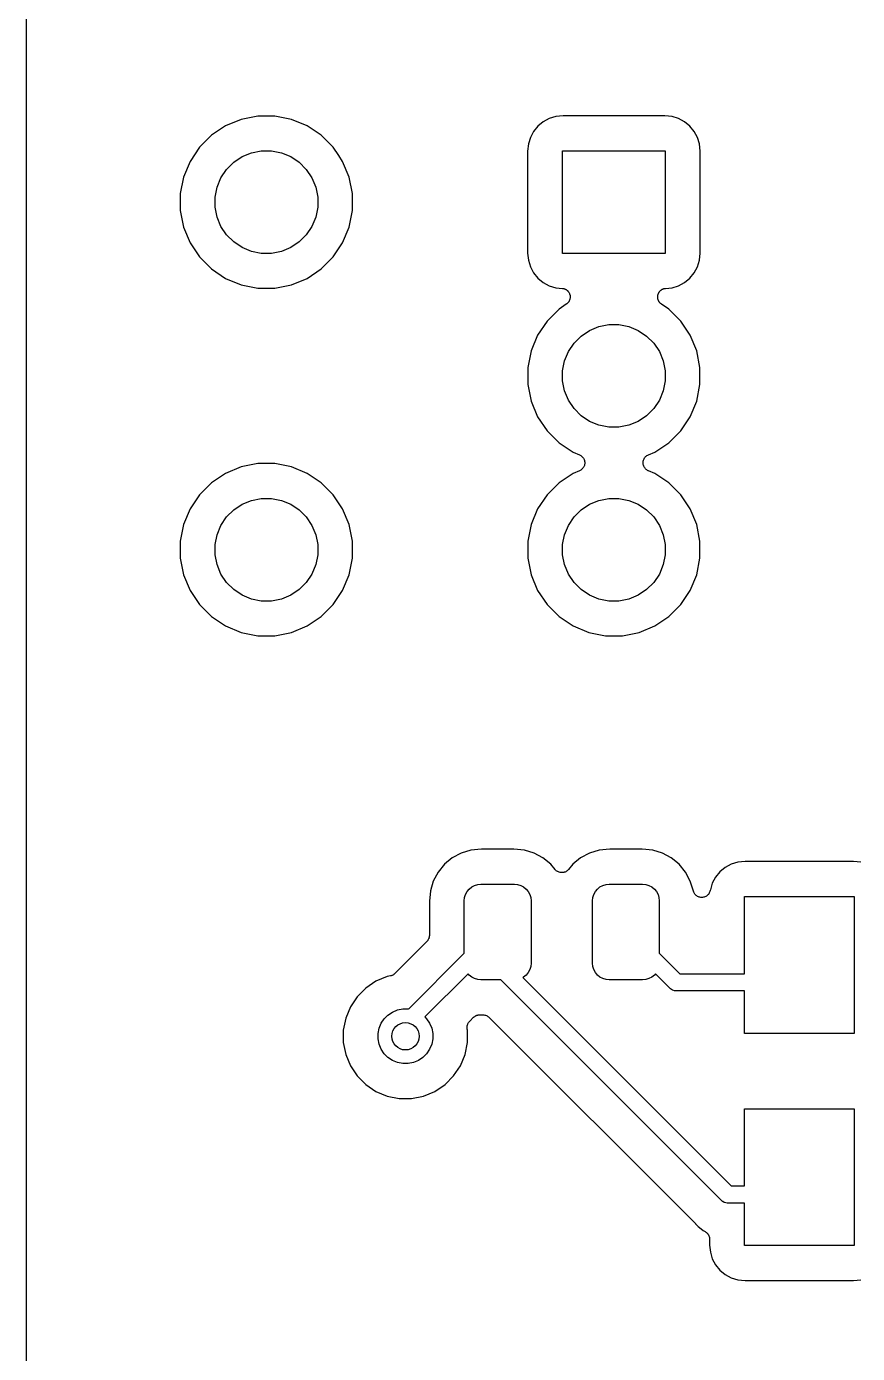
# Model space of a CAD drawing. Extents: x 3.65 to 7.93, y -5.83 to -2.58.
# Drawn here: x 3.652 to 4.13, y -4.843 to -4.079 of the extents above; entities that cross this region are included whole.
import ezdxf

# ---------------------------------------------------------------- set-up
doc = ezdxf.new("R2010")
doc.units = 0
doc.header["$MEASUREMENT"] = 0
doc.layers.add('BLACK', color=7, linetype='CONTINUOUS')

msp = doc.modelspace()

# ---------------------------------------------------------------- linework, layer by layer
at = {"layer": 'BLACK', "linetype": 'CONTINUOUS'}
for p, q in [((3.65197, -5.82303), (3.65197, -2.58697)), ((3.78512, -4.13047), (3.77555, -4.13238)), ((3.79488, -4.13047), (3.78512, -4.13047)), ((3.80445, -4.13238), (3.79488, -4.13047)), ((3.95655, -4.13076), (3.95278, -4.13191)), ((3.96072, -4.13035), (3.95655, -4.13076)), ((4.01928, -4.13035), (3.96072, -4.13035)), ((4.02345, -4.13076), (4.01928, -4.13035)), ((4.02722, -4.13191), (4.02345, -4.13076)), ((3.76654, -4.13611), (3.75843, -4.14153)), ((3.77555, -4.13238), (3.76654, -4.13611)), ((3.81346, -4.13611), (3.80445, -4.13238)), ((3.82157, -4.14153), (3.81346, -4.13611)), ((3.94626, -4.13626), (3.94376, -4.13931)), ((3.94931, -4.13376), (3.94626, -4.13626)), ((3.95278, -4.13191), (3.94931, -4.13376)), ((4.03069, -4.13376), (4.02722, -4.13191)), ((4.03374, -4.13626), (4.03069, -4.13376)), ((4.03624, -4.13931), (4.03374, -4.13626)), ((3.75843, -4.14153), (3.75153, -4.14843)), ((3.82847, -4.14843), (3.82157, -4.14153)), ((3.94191, -4.14278), (3.94076, -4.14655)), ((3.94376, -4.13931), (3.94191, -4.14278)), ((4.03809, -4.14278), (4.03624, -4.13931)), ((4.03924, -4.14655), (4.03809, -4.14278)), ((3.75153, -4.14843), (3.74611, -4.15654)), ((3.77601, -4.15383), (3.78139, -4.15161)), ((3.78139, -4.15161), (3.78709, -4.15047)), ((3.78709, -4.15047), (3.79291, -4.15047)), ((3.79291, -4.15047), (3.79861, -4.15161)), ((3.79861, -4.15161), (3.80399, -4.15383)), ((3.83169, -4.15325), (3.82847, -4.14843)), ((3.83389, -4.15654), (3.83169, -4.15325)), ((3.83169, -4.15325), (3.83169, -4.15325)), ((3.94076, -4.14655), (3.94035, -4.15072)), ((3.94035, -4.15072), (3.94035, -4.20928)), ((3.96047, -4.20953), (3.96047, -4.15047)), ((3.96047, -4.15047), (4.01953, -4.15047)), ((4.01953, -4.15047), (4.01953, -4.20953)), ((4.03965, -4.15072), (4.03924, -4.14655)), ((4.03965, -4.20928), (4.03965, -4.15072)), ((3.74611, -4.15654), (3.74238, -4.16555)), ((3.76383, -4.16601), (3.76706, -4.16118)), ((3.76706, -4.16118), (3.77118, -4.15706)), ((3.77118, -4.15706), (3.77601, -4.15383)), ((3.80399, -4.15383), (3.80882, -4.15706)), ((3.80882, -4.15706), (3.81294, -4.16118)), ((3.81294, -4.16118), (3.81617, -4.16601)), ((3.83762, -4.16555), (3.83389, -4.15654)), ((3.74238, -4.16555), (3.74047, -4.17512)), ((3.76161, -4.17139), (3.76383, -4.16601)), ((3.81617, -4.16601), (3.81839, -4.17139)), ((3.83953, -4.17512), (3.83762, -4.16555)), ((3.74047, -4.17512), (3.74047, -4.18488)), ((3.76047, -4.17709), (3.76161, -4.17139)), ((3.81839, -4.17139), (3.81953, -4.17709)), ((3.83953, -4.18488), (3.83953, -4.17512)), ((3.76047, -4.18291), (3.76047, -4.17709)), ((3.76161, -4.18861), (3.76047, -4.18291)), ((3.81953, -4.18291), (3.81839, -4.18861)), ((3.81953, -4.17709), (3.81953, -4.18291)), ((3.74047, -4.18488), (3.74238, -4.19445)), ((3.76383, -4.19399), (3.76161, -4.18861)), ((3.81839, -4.18861), (3.81617, -4.19399)), ((3.83762, -4.19445), (3.83953, -4.18488)), ((3.74238, -4.19445), (3.74611, -4.20346)), ((3.76706, -4.19882), (3.76383, -4.19399)), ((3.77118, -4.20294), (3.76706, -4.19882)), ((3.81294, -4.19882), (3.80882, -4.20294)), ((3.81617, -4.19399), (3.81294, -4.19882)), ((3.83389, -4.20346), (3.83762, -4.19445)), ((3.74611, -4.20346), (3.75153, -4.21157)), ((3.77601, -4.20617), (3.77118, -4.20294)), ((3.78139, -4.20839), (3.77601, -4.20617)), ((3.80399, -4.20617), (3.79861, -4.20839)), ((3.80882, -4.20294), (3.80399, -4.20617)), ((3.82847, -4.21157), (3.83389, -4.20346)), ((3.75153, -4.21157), (3.75843, -4.21847)), ((3.78709, -4.20953), (3.78139, -4.20839)), ((3.79291, -4.20953), (3.78709, -4.20953)), ((3.79861, -4.20839), (3.79291, -4.20953)), ((3.82157, -4.21847), (3.82847, -4.21157)), ((3.94035, -4.20928), (3.94076, -4.21345)), ((3.94076, -4.21345), (3.94191, -4.21722)), ((4.01953, -4.20953), (3.96047, -4.20953)), ((4.03809, -4.21722), (4.03924, -4.21345)), ((4.03924, -4.21345), (4.03965, -4.20928)), ((3.75843, -4.21847), (3.76654, -4.22389)), ((3.81346, -4.22389), (3.82157, -4.21847)), ((3.94191, -4.21722), (3.94376, -4.22069)), ((3.94376, -4.22069), (3.94626, -4.22374)), ((4.03374, -4.22374), (4.03624, -4.22069)), ((4.03624, -4.22069), (4.03809, -4.21722)), ((3.76654, -4.22389), (3.77555, -4.22762)), ((3.77555, -4.22762), (3.78512, -4.22953)), ((3.78512, -4.22953), (3.79488, -4.22953)), ((3.79488, -4.22953), (3.80445, -4.22762)), ((3.80445, -4.22762), (3.81346, -4.22389)), ((3.94626, -4.22374), (3.94931, -4.22624)), ((3.94931, -4.22624), (3.95278, -4.22809)), ((3.95278, -4.22809), (3.95655, -4.22924)), ((3.95655, -4.22924), (3.96031, -4.22961)), ((3.96031, -4.22961), (3.96038, -4.22962)), ((3.96038, -4.22962), (3.96061, -4.22967)), ((3.96061, -4.22967), (3.96085, -4.22969)), ((3.96085, -4.22969), (3.96109, -4.22977)), ((3.96109, -4.22977), (3.96134, -4.22982)), ((3.96134, -4.22982), (3.96155, -4.22991)), ((3.96155, -4.22991), (3.96178, -4.22998)), ((3.96178, -4.22998), (3.962, -4.2301)), ((4.01806, -4.23007), (4.01828, -4.22996)), ((4.01828, -4.22996), (4.01851, -4.22989)), ((4.01851, -4.22989), (4.01873, -4.2298)), ((4.01873, -4.2298), (4.01898, -4.22975)), ((4.01898, -4.22975), (4.01922, -4.22968)), ((4.01922, -4.22968), (4.01946, -4.22965)), ((4.01946, -4.22965), (4.01969, -4.22961)), ((4.01969, -4.22961), (4.02345, -4.22924)), ((4.02345, -4.22924), (4.02722, -4.22809)), ((4.02722, -4.22809), (4.03069, -4.22624)), ((4.03069, -4.22624), (4.03374, -4.22374)), ((3.962, -4.2301), (3.96223, -4.2302)), ((3.96223, -4.2302), (3.96243, -4.23034)), ((3.96243, -4.23034), (3.96264, -4.23045)), ((3.96264, -4.23045), (3.96283, -4.23061)), ((3.96283, -4.23061), (3.96304, -4.23076)), ((3.96304, -4.23076), (3.9632, -4.23093)), ((3.9632, -4.23093), (3.96339, -4.23108)), ((3.96339, -4.23108), (3.96354, -4.23127)), ((3.96354, -4.23127), (3.96372, -4.23145)), ((3.96381, -4.23756), (3.96367, -4.23777)), ((3.96372, -4.23145), (3.96385, -4.23165)), ((3.96397, -4.23737), (3.96381, -4.23756)), ((3.96385, -4.23165), (3.964, -4.23184)), ((3.96409, -4.23716), (3.96397, -4.23737)), ((3.964, -4.23184), (3.96412, -4.23206)), ((3.96422, -4.23696), (3.96409, -4.23716)), ((3.96412, -4.23206), (3.96425, -4.23227)), ((3.96432, -4.23673), (3.96422, -4.23696)), ((3.96425, -4.23227), (3.96434, -4.23249)), ((3.96444, -4.23651), (3.96432, -4.23673)), ((3.96434, -4.23249), (3.96445, -4.2327)), ((3.96451, -4.23628), (3.96444, -4.23651)), ((3.96445, -4.2327), (3.96452, -4.23294)), ((3.9646, -4.23607), (3.96451, -4.23628)), ((3.96452, -4.23294), (3.96462, -4.23317)), ((3.96465, -4.23582), (3.9646, -4.23607)), ((3.96462, -4.23317), (3.96466, -4.23341)), ((3.96472, -4.23558), (3.96465, -4.23582)), ((3.96466, -4.23341), (3.96473, -4.23363)), ((3.96475, -4.23534), (3.96472, -4.23558)), ((3.96473, -4.23363), (3.96475, -4.23389)), ((3.96475, -4.23389), (3.9648, -4.23413)), ((3.96479, -4.23511), (3.96475, -4.23534)), ((3.9648, -4.23486), (3.96479, -4.23511)), ((3.9648, -4.23413), (3.9648, -4.23437)), ((3.9648, -4.23437), (3.96482, -4.23461)), ((3.96482, -4.23461), (3.9648, -4.23486)), ((4.01518, -4.23454), (4.0152, -4.2343)), ((4.0152, -4.23479), (4.01518, -4.23454)), ((4.0152, -4.23406), (4.01526, -4.23382)), ((4.0152, -4.2343), (4.0152, -4.23406)), ((4.0152, -4.23504), (4.0152, -4.23479)), ((4.01524, -4.23527), (4.0152, -4.23504)), ((4.01526, -4.23551), (4.01524, -4.23527)), ((4.01526, -4.23382), (4.01528, -4.23357)), ((4.01533, -4.23575), (4.01526, -4.23551)), ((4.01528, -4.23357), (4.01535, -4.23334)), ((4.01538, -4.236), (4.01533, -4.23575)), ((4.01535, -4.23334), (4.0154, -4.23311)), ((4.01547, -4.23622), (4.01538, -4.236)), ((4.0154, -4.23311), (4.0155, -4.23288)), ((4.01554, -4.23645), (4.01547, -4.23622)), ((4.0155, -4.23288), (4.01557, -4.23263)), ((4.01565, -4.23667), (4.01554, -4.23645)), ((4.01557, -4.23263), (4.01569, -4.23243)), ((4.01575, -4.2369), (4.01565, -4.23667)), ((4.01569, -4.23243), (4.01578, -4.23221)), ((4.01588, -4.2371), (4.01575, -4.2369)), ((4.01578, -4.23221), (4.01592, -4.232)), ((4.01599, -4.23731), (4.01588, -4.2371)), ((4.01592, -4.232), (4.01604, -4.23178)), ((4.01614, -4.23751), (4.01599, -4.23731)), ((4.01604, -4.23178), (4.01619, -4.2316)), ((4.01628, -4.23772), (4.01614, -4.23751)), ((4.01619, -4.2316), (4.01632, -4.2314)), ((4.01632, -4.2314), (4.0165, -4.23122)), ((4.0165, -4.23122), (4.01666, -4.23103)), ((4.01666, -4.23103), (4.01685, -4.23088)), ((4.01685, -4.23088), (4.01702, -4.23071)), ((4.01702, -4.23071), (4.01723, -4.23057)), ((4.01723, -4.23057), (4.01742, -4.23041)), ((4.01742, -4.23041), (4.01763, -4.2303)), ((4.01763, -4.2303), (4.01783, -4.23017)), ((4.01783, -4.23017), (4.01806, -4.23007)), ((3.95843, -4.24153), (3.95153, -4.24843)), ((3.9626, -4.23874), (3.95843, -4.24153)), ((3.96278, -4.23859), (3.9626, -4.23874)), ((3.96298, -4.23846), (3.96278, -4.23859)), ((3.96316, -4.23828), (3.96298, -4.23846)), ((3.96335, -4.23812), (3.96316, -4.23828)), ((3.96351, -4.23794), (3.96335, -4.23812)), ((3.96367, -4.23777), (3.96351, -4.23794)), ((4.01645, -4.23789), (4.01628, -4.23772)), ((4.0166, -4.23807), (4.01645, -4.23789)), ((4.01679, -4.23824), (4.0166, -4.23807)), ((4.01697, -4.23842), (4.01679, -4.23824)), ((4.01716, -4.23855), (4.01697, -4.23842)), ((4.01734, -4.2387), (4.01716, -4.23855)), ((4.0174, -4.23874), (4.01734, -4.2387)), ((4.02157, -4.24153), (4.0174, -4.23874)), ((4.02847, -4.24843), (4.02157, -4.24153)), ((3.95153, -4.24843), (3.94611, -4.25654)), ((3.97601, -4.25383), (3.98139, -4.25161)), ((3.98139, -4.25161), (3.98709, -4.25047)), ((3.98709, -4.25047), (3.99291, -4.25047)), ((3.99291, -4.25047), (3.99861, -4.25161)), ((3.99861, -4.25161), (4.00399, -4.25383)), ((4.03389, -4.25654), (4.02847, -4.24843)), ((3.94611, -4.25654), (3.94238, -4.26555)), ((3.96706, -4.26118), (3.97118, -4.25706)), ((3.97118, -4.25706), (3.97601, -4.25383)), ((4.00399, -4.25383), (4.00882, -4.25706)), ((4.00882, -4.25706), (4.01294, -4.26118)), ((4.03762, -4.26555), (4.03389, -4.25654)), ((3.94238, -4.26555), (3.94047, -4.27512)), ((3.96161, -4.27139), (3.96383, -4.26601)), ((3.96383, -4.26601), (3.96706, -4.26118)), ((4.01294, -4.26118), (4.01617, -4.26601)), ((4.01617, -4.26601), (4.01839, -4.27139)), ((4.03953, -4.27512), (4.03762, -4.26555)), ((3.94047, -4.27512), (3.94047, -4.28488)), ((3.96047, -4.27709), (3.96161, -4.27139)), ((4.01839, -4.27139), (4.01953, -4.27709)), ((4.03953, -4.28488), (4.03953, -4.27512)), ((3.96047, -4.28291), (3.96047, -4.27709)), ((3.96161, -4.28861), (3.96047, -4.28291)), ((4.01953, -4.28291), (4.01839, -4.28861)), ((4.01953, -4.27709), (4.01953, -4.28291)), ((3.94047, -4.28488), (3.94238, -4.29445)), ((3.96383, -4.29399), (3.96161, -4.28861)), ((4.01839, -4.28861), (4.01617, -4.29399)), ((4.03762, -4.29445), (4.03953, -4.28488)), ((3.94238, -4.29445), (3.94611, -4.30346)), ((3.96706, -4.29882), (3.96383, -4.29399)), ((4.01617, -4.29399), (4.01294, -4.29882)), ((4.03389, -4.30346), (4.03762, -4.29445)), ((3.94611, -4.30346), (3.95153, -4.31157)), ((3.97118, -4.30294), (3.96706, -4.29882)), ((3.97601, -4.30617), (3.97118, -4.30294)), ((3.98139, -4.30839), (3.97601, -4.30617)), ((4.00399, -4.30617), (3.99861, -4.30839)), ((4.00882, -4.30294), (4.00399, -4.30617)), ((4.01294, -4.29882), (4.00882, -4.30294)), ((4.02847, -4.31157), (4.03389, -4.30346)), ((3.95153, -4.31157), (3.95843, -4.31847)), ((3.98709, -4.30953), (3.98139, -4.30839)), ((3.99291, -4.30953), (3.98709, -4.30953)), ((3.99861, -4.30839), (3.99291, -4.30953)), ((4.02157, -4.31847), (4.02847, -4.31157)), ((3.95843, -4.31847), (3.96654, -4.32389)), ((4.01346, -4.32389), (4.02157, -4.31847)), ((3.96654, -4.32389), (3.97014, -4.32538)), ((3.97014, -4.32538), (3.97018, -4.3254)), ((3.97018, -4.3254), (3.97019, -4.3254)), ((3.97019, -4.3254), (3.97019, -4.3254)), ((3.97019, -4.3254), (3.9702, -4.32541)), ((3.9702, -4.32541), (3.97062, -4.32564)), ((3.97062, -4.32564), (3.97104, -4.32587)), ((3.97104, -4.32587), (3.97105, -4.32588)), ((3.97105, -4.32588), (3.97106, -4.32588)), ((3.97106, -4.32588), (3.97143, -4.32619)), ((3.97143, -4.32619), (3.97179, -4.3265)), ((3.97179, -4.3265), (3.97179, -4.3265)), ((3.97179, -4.3265), (3.9718, -4.32651)), ((3.9718, -4.32651), (3.97211, -4.32689)), ((3.97211, -4.32689), (3.9724, -4.32725)), ((3.9724, -4.32725), (3.97241, -4.32726)), ((3.97241, -4.32726), (3.97241, -4.32727)), ((3.97241, -4.32727), (3.97264, -4.3277)), ((3.97264, -4.3277), (3.97286, -4.32812)), ((3.97286, -4.32812), (3.97286, -4.32813)), ((3.97286, -4.32813), (3.97286, -4.32814)), ((3.97286, -4.32814), (3.973, -4.3286)), ((3.973, -4.3286), (3.97313, -4.32905)), ((3.97313, -4.32905), (3.97313, -4.32906)), ((3.97313, -4.32906), (3.97314, -4.32907)), ((3.97314, -4.32907), (3.97318, -4.32955)), ((4.00683, -4.32948), (4.00688, -4.329)), ((4.00688, -4.32899), (4.00703, -4.32852)), ((4.00688, -4.329), (4.00688, -4.32899)), ((4.00688, -4.32899), (4.00688, -4.32899)), ((4.00703, -4.32852), (4.00716, -4.32807)), ((4.00716, -4.32807), (4.00717, -4.32806)), ((4.00717, -4.32805), (4.0074, -4.32763)), ((4.00717, -4.32806), (4.00717, -4.32805)), ((4.0074, -4.32763), (4.00763, -4.32721)), ((4.00763, -4.32721), (4.00763, -4.3272)), ((4.00763, -4.3272), (4.00764, -4.3272)), ((4.00764, -4.3272), (4.00794, -4.32683)), ((4.00794, -4.32683), (4.00825, -4.32646)), ((4.00825, -4.32646), (4.00825, -4.32645)), ((4.00825, -4.32645), (4.00826, -4.32645)), ((4.00826, -4.32645), (4.00864, -4.32614)), ((4.00864, -4.32614), (4.009, -4.32584)), ((4.009, -4.32584), (4.00901, -4.32584)), ((4.00901, -4.32584), (4.00902, -4.32583)), ((4.00902, -4.32583), (4.00944, -4.32561)), ((4.00944, -4.32561), (4.00986, -4.32538)), ((4.00986, -4.32538), (4.01346, -4.32389)), ((3.76654, -4.33611), (3.75843, -4.34153)), ((3.77555, -4.33238), (3.76654, -4.33611)), ((3.78512, -4.33047), (3.77555, -4.33238)), ((3.79488, -4.33047), (3.78512, -4.33047)), ((3.80445, -4.33238), (3.79488, -4.33047)), ((3.81346, -4.33611), (3.80445, -4.33238)), ((3.82157, -4.34153), (3.81346, -4.33611)), ((3.96654, -4.33611), (3.95843, -4.34153)), ((3.97014, -4.33462), (3.96654, -4.33611)), ((3.97056, -4.33439), (3.97014, -4.33462)), ((3.97098, -4.33417), (3.97056, -4.33439)), ((3.97099, -4.33416), (3.97098, -4.33417)), ((3.971, -4.33416), (3.97099, -4.33416)), ((3.97137, -4.33386), (3.971, -4.33416)), ((3.97174, -4.33355), (3.97137, -4.33386)), ((3.97175, -4.33355), (3.97174, -4.33355)), ((3.97206, -4.33317), (3.97175, -4.33354)), ((3.97175, -4.33354), (3.97175, -4.33355)), ((3.97236, -4.3328), (3.97206, -4.33317)), ((3.97237, -4.3328), (3.97236, -4.3328)), ((3.9726, -4.33237), (3.97237, -4.33279)), ((3.97237, -4.33279), (3.97237, -4.3328)), ((3.97283, -4.33195), (3.9726, -4.33237)), ((3.97284, -4.33193), (3.97283, -4.33194)), ((3.97283, -4.33194), (3.97283, -4.33195)), ((3.97298, -4.33147), (3.97284, -4.33193)), ((3.97312, -4.33101), (3.97298, -4.33147)), ((3.97317, -4.33051), (3.97312, -4.331)), ((3.97312, -4.331), (3.97312, -4.33101)), ((3.97312, -4.33101), (3.97312, -4.33101)), ((3.97322, -4.33004), (3.97317, -4.33051)), ((3.97318, -4.32955), (3.97322, -4.33003)), ((3.97322, -4.33003), (3.97322, -4.33004)), ((3.97322, -4.33004), (3.97322, -4.33004)), ((4.00678, -4.32996), (4.00683, -4.32948)), ((4.00678, -4.32997), (4.00678, -4.32996)), ((4.00682, -4.33045), (4.00678, -4.32997)), ((4.00678, -4.32997), (4.00678, -4.32997)), ((4.00686, -4.33093), (4.00682, -4.33045)), ((4.00687, -4.33094), (4.00686, -4.33093)), ((4.00687, -4.33095), (4.00687, -4.33094)), ((4.007, -4.33141), (4.00687, -4.33095)), ((4.00714, -4.33186), (4.007, -4.33141)), ((4.00714, -4.33187), (4.00714, -4.33186)), ((4.00714, -4.33188), (4.00714, -4.33187)), ((4.00737, -4.3323), (4.00714, -4.33188)), ((4.00759, -4.33273), (4.00737, -4.3323)), ((4.00759, -4.33274), (4.00759, -4.33273)), ((4.0076, -4.33275), (4.00759, -4.33274)), ((4.00789, -4.33311), (4.0076, -4.33275)), ((4.0082, -4.33349), (4.00789, -4.33311)), ((4.0082, -4.3335), (4.0082, -4.33349)), ((4.00821, -4.3335), (4.0082, -4.3335)), ((4.00858, -4.33381), (4.00821, -4.3335)), ((4.00894, -4.33412), (4.00858, -4.33381)), ((4.00895, -4.33412), (4.00894, -4.33412)), ((4.00896, -4.33413), (4.00895, -4.33412)), ((4.00938, -4.33436), (4.00896, -4.33413)), ((4.0098, -4.33459), (4.00938, -4.33436)), ((4.00981, -4.3346), (4.0098, -4.33459)), ((4.00982, -4.3346), (4.00981, -4.3346)), ((4.00981, -4.3346), (4.00981, -4.3346)), ((4.00986, -4.33462), (4.00982, -4.3346)), ((4.01346, -4.33611), (4.00986, -4.33462)), ((4.02157, -4.34153), (4.01346, -4.33611)), ((3.75843, -4.34153), (3.75153, -4.34843)), ((3.82847, -4.34843), (3.82157, -4.34153)), ((3.95843, -4.34153), (3.95153, -4.34843)), ((4.02847, -4.34843), (4.02157, -4.34153)), ((3.75153, -4.34843), (3.74611, -4.35654)), ((3.77601, -4.35383), (3.78139, -4.35161)), ((3.78139, -4.35161), (3.78709, -4.35047)), ((3.78709, -4.35047), (3.79291, -4.35047)), ((3.79291, -4.35047), (3.79861, -4.35161)), ((3.79861, -4.35161), (3.80399, -4.35383)), ((3.83389, -4.35654), (3.82847, -4.34843)), ((3.95153, -4.34843), (3.94611, -4.35654)), ((3.97601, -4.35383), (3.98139, -4.35161)), ((3.98139, -4.35161), (3.98709, -4.35047)), ((3.98709, -4.35047), (3.99291, -4.35047)), ((3.99291, -4.35047), (3.99861, -4.35161)), ((3.99861, -4.35161), (4.00399, -4.35383)), ((4.03389, -4.35654), (4.02847, -4.34843)), ((3.74611, -4.35654), (3.74238, -4.36555)), ((3.76706, -4.36118), (3.77118, -4.35706)), ((3.77118, -4.35706), (3.77601, -4.35383)), ((3.80399, -4.35383), (3.80882, -4.35706)), ((3.80882, -4.35706), (3.81294, -4.36118)), ((3.83762, -4.36555), (3.83389, -4.35654)), ((3.94611, -4.35654), (3.94238, -4.36555)), ((3.96706, -4.36118), (3.97118, -4.35706)), ((3.97118, -4.35706), (3.97601, -4.35383)), ((4.00399, -4.35383), (4.00882, -4.35706)), ((4.00882, -4.35706), (4.01294, -4.36118)), ((4.03762, -4.36555), (4.03389, -4.35654)), ((3.74238, -4.36555), (3.74047, -4.37512)), ((3.76161, -4.37139), (3.76383, -4.36601)), ((3.76383, -4.36601), (3.76706, -4.36118)), ((3.81294, -4.36118), (3.81617, -4.36601)), ((3.81617, -4.36601), (3.81839, -4.37139)), ((3.83953, -4.37512), (3.83762, -4.36555)), ((3.94238, -4.36555), (3.94047, -4.37512)), ((3.96161, -4.37139), (3.96383, -4.36601)), ((3.96383, -4.36601), (3.96706, -4.36118)), ((4.01294, -4.36118), (4.01617, -4.36601)), ((4.01617, -4.36601), (4.01839, -4.37139)), ((4.03953, -4.37512), (4.03762, -4.36555)), ((3.76047, -4.37709), (3.76161, -4.37139)), ((3.81839, -4.37139), (3.81953, -4.37709)), ((3.96047, -4.37709), (3.96161, -4.37139)), ((4.01839, -4.37139), (4.01953, -4.37709)), ((3.74047, -4.37512), (3.74047, -4.38488)), ((3.76047, -4.38291), (3.76047, -4.37709)), ((3.81953, -4.37709), (3.81953, -4.38291)), ((3.83953, -4.38488), (3.83953, -4.37512)), ((3.94047, -4.37512), (3.94047, -4.38488)), ((3.96047, -4.38291), (3.96047, -4.37709)), ((4.01953, -4.37709), (4.01953, -4.38291)), ((4.03953, -4.38488), (4.03953, -4.37512)), ((3.74047, -4.38488), (3.74238, -4.39445)), ((3.76161, -4.38861), (3.76047, -4.38291)), ((3.76383, -4.39399), (3.76161, -4.38861)), ((3.81839, -4.38861), (3.81617, -4.39399)), ((3.81953, -4.38291), (3.81839, -4.38861)), ((3.83762, -4.39445), (3.83953, -4.38488)), ((3.94047, -4.38488), (3.94238, -4.39445)), ((3.96161, -4.38861), (3.96047, -4.38291)), ((3.96383, -4.39399), (3.96161, -4.38861)), ((4.01839, -4.38861), (4.01617, -4.39399)), ((4.01953, -4.38291), (4.01839, -4.38861)), ((4.03762, -4.39445), (4.03953, -4.38488)), ((3.74238, -4.39445), (3.74611, -4.40346)), ((3.76706, -4.39882), (3.76383, -4.39399)), ((3.81617, -4.39399), (3.81294, -4.39882)), ((3.83389, -4.40346), (3.83762, -4.39445)), ((3.94238, -4.39445), (3.94611, -4.40346)), ((3.96706, -4.39882), (3.96383, -4.39399)), ((4.01617, -4.39399), (4.01294, -4.39882)), ((4.03389, -4.40346), (4.03762, -4.39445)), ((3.74611, -4.40346), (3.75153, -4.41157)), ((3.77118, -4.40294), (3.76706, -4.39882)), ((3.77601, -4.40617), (3.77118, -4.40294)), ((3.80882, -4.40294), (3.80399, -4.40617)), ((3.81294, -4.39882), (3.80882, -4.40294)), ((3.82847, -4.41157), (3.83389, -4.40346)), ((3.94611, -4.40346), (3.95153, -4.41157)), ((3.97118, -4.40294), (3.96706, -4.39882)), ((3.97601, -4.40617), (3.97118, -4.40294)), ((4.00882, -4.40294), (4.00399, -4.40617)), ((4.01294, -4.39882), (4.00882, -4.40294)), ((4.02847, -4.41157), (4.03389, -4.40346)), ((3.75153, -4.41157), (3.75843, -4.41847)), ((3.78139, -4.40839), (3.77601, -4.40617)), ((3.78709, -4.40953), (3.78139, -4.40839)), ((3.79291, -4.40953), (3.78709, -4.40953)), ((3.79861, -4.40839), (3.79291, -4.40953)), ((3.80399, -4.40617), (3.79861, -4.40839)), ((3.82157, -4.41847), (3.82847, -4.41157)), ((3.95153, -4.41157), (3.95843, -4.41847)), ((3.98139, -4.40839), (3.97601, -4.40617)), ((3.98709, -4.40953), (3.98139, -4.40839)), ((3.99291, -4.40953), (3.98709, -4.40953)), ((3.99861, -4.40839), (3.99291, -4.40953)), ((4.00399, -4.40617), (3.99861, -4.40839)), ((4.02157, -4.41847), (4.02847, -4.41157)), ((3.75843, -4.41847), (3.76654, -4.42389)), ((3.81346, -4.42389), (3.82157, -4.41847)), ((3.95843, -4.41847), (3.96654, -4.42389)), ((4.01346, -4.42389), (4.02157, -4.41847)), ((3.76654, -4.42389), (3.77555, -4.42762)), ((3.77555, -4.42762), (3.78512, -4.42953)), ((3.79488, -4.42953), (3.80445, -4.42762)), ((3.80445, -4.42762), (3.81346, -4.42389)), ((3.96654, -4.42389), (3.97555, -4.42762)), ((3.97555, -4.42762), (3.98512, -4.42953)), ((3.99488, -4.42953), (4.00445, -4.42762)), ((4.00445, -4.42762), (4.01346, -4.42389)), ((3.78512, -4.42953), (3.79488, -4.42953)), ((3.98512, -4.42953), (3.99488, -4.42953)), ((3.897, -4.55735), (3.8925, -4.56104)), ((3.90213, -4.5546), (3.897, -4.55735)), ((3.9077, -4.55291), (3.90213, -4.5546)), ((3.91374, -4.55232), (3.9077, -4.55291)), ((3.93244, -4.55232), (3.91374, -4.55232)), ((3.93848, -4.55291), (3.93244, -4.55232)), ((3.94405, -4.5546), (3.93848, -4.55291)), ((3.94918, -4.55735), (3.94405, -4.5546)), ((3.95368, -4.56104), (3.94918, -4.55735)), ((3.97082, -4.55735), (3.96632, -4.56104)), ((3.97595, -4.5546), (3.97082, -4.55735)), ((3.98152, -4.55291), (3.97595, -4.5546)), ((3.98756, -4.55232), (3.98152, -4.55291)), ((4.00626, -4.55232), (3.98756, -4.55232)), ((4.0123, -4.55291), (4.00626, -4.55232)), ((4.01787, -4.5546), (4.0123, -4.55291)), ((4.023, -4.55735), (4.01787, -4.5546)), ((4.0275, -4.56104), (4.023, -4.55735)), ((3.88881, -4.56554), (3.88606, -4.57067)), ((3.8925, -4.56104), (3.88881, -4.56554)), ((3.95613, -4.56403), (3.95368, -4.56104)), ((3.95647, -4.56436), (3.95613, -4.56403)), ((3.9568, -4.5647), (3.95647, -4.56436)), ((3.95681, -4.56471), (3.9568, -4.5647)), ((3.95682, -4.56472), (3.95681, -4.56471)), ((3.95722, -4.56498), (3.95682, -4.56472)), ((3.95761, -4.56525), (3.95722, -4.56498)), ((3.95762, -4.56525), (3.95761, -4.56525)), ((3.95764, -4.56526), (3.95762, -4.56525)), ((3.95807, -4.56544), (3.95764, -4.56526)), ((3.95851, -4.56563), (3.95807, -4.56544)), ((3.95852, -4.56563), (3.95851, -4.56563)), ((3.95854, -4.56564), (3.95852, -4.56563)), ((3.959, -4.56573), (3.95854, -4.56564)), ((3.95946, -4.56583), (3.959, -4.56573)), ((3.95948, -4.56583), (3.95946, -4.56583)), ((3.95949, -4.56583), (3.95948, -4.56583)), ((3.95996, -4.56583), (3.95949, -4.56583)), ((3.96044, -4.56584), (3.95996, -4.56583)), ((3.96045, -4.56583), (3.96044, -4.56584)), ((3.96047, -4.56583), (3.96045, -4.56583)), ((3.96093, -4.56574), (3.96047, -4.56583)), ((3.9614, -4.56566), (3.96093, -4.56574)), ((3.96141, -4.56565), (3.9614, -4.56566)), ((3.96143, -4.56565), (3.96141, -4.56565)), ((3.96187, -4.56547), (3.96143, -4.56565)), ((3.9623, -4.56529), (3.96187, -4.56547)), ((3.96232, -4.56529), (3.9623, -4.56529)), ((3.96233, -4.56528), (3.96232, -4.56529)), ((3.96272, -4.56502), (3.96233, -4.56528)), ((3.96312, -4.56476), (3.96272, -4.56502)), ((3.96313, -4.56475), (3.96312, -4.56476)), ((3.96314, -4.56474), (3.96313, -4.56475)), ((3.96348, -4.56441), (3.96314, -4.56474)), ((3.96382, -4.56408), (3.96348, -4.56441)), ((3.96384, -4.56406), (3.96382, -4.56408)), ((3.96387, -4.56403), (3.96384, -4.56406)), ((3.96384, -4.56406), (3.96384, -4.56406)), ((3.96384, -4.56406), (3.96384, -4.56406)), ((3.96632, -4.56104), (3.96387, -4.56403)), ((4.03119, -4.56554), (4.0275, -4.56104)), ((4.03394, -4.57067), (4.03119, -4.56554)), ((4.05099, -4.5654), (4.04849, -4.56844)), ((4.05403, -4.5629), (4.05099, -4.5654)), ((4.05751, -4.56104), (4.05403, -4.5629)), ((4.06128, -4.5599), (4.05751, -4.56104)), ((4.06544, -4.55949), (4.06128, -4.5599)), ((4.12794, -4.55949), (4.06544, -4.55949)), ((4.13211, -4.5599), (4.12794, -4.55949)), ((3.88606, -4.57067), (3.88437, -4.57624)), ((3.90816, -4.57406), (3.90982, -4.57317)), ((3.90982, -4.57317), (3.91162, -4.57263)), ((3.91162, -4.57263), (3.91349, -4.57244)), ((3.91349, -4.57244), (3.93269, -4.57244)), ((3.93269, -4.57244), (3.93456, -4.57263)), ((3.93456, -4.57263), (3.93636, -4.57317)), ((3.93636, -4.57317), (3.93802, -4.57406)), ((3.98198, -4.57406), (3.98364, -4.57317)), ((3.98364, -4.57317), (3.98544, -4.57263)), ((3.98544, -4.57263), (3.98731, -4.57244)), ((3.98731, -4.57244), (4.00651, -4.57244)), ((4.00651, -4.57244), (4.00838, -4.57263)), ((4.00838, -4.57263), (4.01018, -4.57317)), ((4.01018, -4.57317), (4.01184, -4.57406)), ((4.03573, -4.57658), (4.03394, -4.57067)), ((4.04663, -4.57192), (4.04549, -4.57569)), ((4.04849, -4.56844), (4.04663, -4.57192)), ((3.88437, -4.57624), (3.88378, -4.58228)), ((3.9039, -4.58204), (3.90408, -4.58017)), ((3.90408, -4.58017), (3.90463, -4.57836)), ((3.90463, -4.57836), (3.90551, -4.57671)), ((3.90551, -4.57671), (3.90671, -4.57525)), ((3.90671, -4.57525), (3.90816, -4.57406)), ((3.93802, -4.57406), (3.93947, -4.57525)), ((3.93947, -4.57525), (3.94067, -4.57671)), ((3.94067, -4.57671), (3.94155, -4.57836)), ((3.94155, -4.57836), (3.9421, -4.58017)), ((3.9421, -4.58017), (3.94228, -4.58204)), ((3.97772, -4.58204), (3.9779, -4.58017)), ((3.9779, -4.58017), (3.97845, -4.57836)), ((3.97845, -4.57836), (3.97933, -4.57671)), ((3.97933, -4.57671), (3.98053, -4.57525)), ((3.98053, -4.57525), (3.98198, -4.57406)), ((4.01184, -4.57406), (4.01329, -4.57525)), ((4.01329, -4.57525), (4.01449, -4.57671)), ((4.01449, -4.57671), (4.01537, -4.57836)), ((4.01537, -4.57836), (4.01592, -4.58017)), ((4.01592, -4.58017), (4.0161, -4.58204)), ((4.03592, -4.57703), (4.03573, -4.57658)), ((4.0361, -4.57748), (4.03592, -4.57703)), ((4.0361, -4.57749), (4.0361, -4.57748)), ((4.0361, -4.57748), (4.0361, -4.57748)), ((4.03637, -4.57789), (4.0361, -4.57749)), ((4.03664, -4.57829), (4.03637, -4.57789)), ((4.03665, -4.5783), (4.03664, -4.57829)), ((4.03664, -4.57829), (4.03664, -4.57829)), ((4.03699, -4.57865), (4.03665, -4.5783)), ((4.03733, -4.57898), (4.03699, -4.57865)), ((4.03733, -4.57899), (4.03733, -4.57898)), ((4.03775, -4.57927), (4.03733, -4.57899)), ((4.03733, -4.57899), (4.03733, -4.57899)), ((4.03814, -4.57953), (4.03775, -4.57927)), ((4.03859, -4.57972), (4.03814, -4.57953)), ((4.03814, -4.57953), (4.03814, -4.57953)), ((4.03814, -4.57953), (4.03814, -4.57953)), ((4.03904, -4.57991), (4.03859, -4.57972)), ((4.03952, -4.58001), (4.03904, -4.57991)), ((4.03904, -4.57991), (4.03904, -4.57991)), ((4.03904, -4.57991), (4.03904, -4.57991)), ((4.03999, -4.58011), (4.03952, -4.58001)), ((4.04, -4.58011), (4.03999, -4.58011)), ((4.0405, -4.58011), (4.04, -4.58011)), ((4.04, -4.58011), (4.04, -4.58011)), ((4.04097, -4.58011), (4.0405, -4.58011)), ((4.04098, -4.58011), (4.04097, -4.58011)), ((4.04097, -4.58011), (4.04097, -4.58011)), ((4.04147, -4.58002), (4.04098, -4.58011)), ((4.04193, -4.57993), (4.04147, -4.58002)), ((4.04238, -4.57975), (4.04193, -4.57993)), ((4.04193, -4.57993), (4.04193, -4.57993)), ((4.04193, -4.57993), (4.04193, -4.57993)), ((4.04283, -4.57957), (4.04238, -4.57975)), ((4.04284, -4.57956), (4.04283, -4.57956)), ((4.04283, -4.57956), (4.04283, -4.57957)), ((4.04323, -4.5793), (4.04284, -4.57956)), ((4.04365, -4.57903), (4.04323, -4.5793)), ((4.044, -4.57869), (4.04365, -4.57903)), ((4.04365, -4.57903), (4.04365, -4.57903)), ((4.04365, -4.57903), (4.04365, -4.57903)), ((4.04435, -4.57835), (4.044, -4.57869)), ((4.04462, -4.57794), (4.04435, -4.57834)), ((4.04435, -4.57834), (4.04435, -4.57835)), ((4.04435, -4.57835), (4.04435, -4.57835)), ((4.0449, -4.57754), (4.04462, -4.57794)), ((4.04509, -4.5771), (4.0449, -4.57754)), ((4.0449, -4.57754), (4.0449, -4.57754)), ((4.0449, -4.57754), (4.0449, -4.57754)), ((4.04528, -4.57665), (4.04509, -4.5771)), ((4.04538, -4.57618), (4.04528, -4.57664)), ((4.04528, -4.57664), (4.04528, -4.57664)), ((4.04528, -4.57664), (4.04528, -4.57665)), ((4.04549, -4.57569), (4.04538, -4.57618)), ((4.04549, -4.57569), (4.04549, -4.57569)), ((4.0652, -4.62406), (4.0652, -4.57961)), ((4.0652, -4.57961), (4.12819, -4.57961)), ((4.12819, -4.57961), (4.12819, -4.65835)), ((3.88378, -4.58228), (3.88378, -4.602)), ((3.9039, -4.61223), (3.9039, -4.58204)), ((3.94228, -4.58204), (3.94228, -4.61796)), ((3.97772, -4.61796), (3.97772, -4.58204)), ((4.0161, -4.58204), (4.0161, -4.61223)), ((3.88337, -4.60397), (3.88315, -4.60437)), ((3.88338, -4.60394), (3.88337, -4.60397)), ((3.88339, -4.60392), (3.88338, -4.60394)), ((3.88353, -4.60348), (3.88339, -4.60392)), ((3.88367, -4.60304), (3.88353, -4.60348)), ((3.88368, -4.60299), (3.88367, -4.60301)), ((3.88367, -4.60301), (3.88367, -4.60304)), ((3.88372, -4.60253), (3.88368, -4.60299)), ((3.88378, -4.60207), (3.88372, -4.60253)), ((3.88378, -4.602), (3.88378, -4.60202)), ((3.88378, -4.60202), (3.88378, -4.60202)), ((3.88378, -4.60202), (3.88378, -4.60202)), ((3.88378, -4.60202), (3.88378, -4.60207)), ((3.88231, -4.60553), (3.86395, -4.6239)), ((3.88261, -4.60518), (3.88231, -4.60553)), ((3.8829, -4.60482), (3.88261, -4.60518)), ((3.88291, -4.6048), (3.8829, -4.60482)), ((3.88293, -4.60478), (3.88291, -4.6048)), ((3.88315, -4.60437), (3.88293, -4.60478)), ((3.87182, -4.64431), (3.9039, -4.61223)), ((3.94228, -4.61796), (3.9421, -4.61983)), ((3.9779, -4.61983), (3.97772, -4.61796)), ((4.0161, -4.61223), (4.02792, -4.62406)), ((3.85957, -4.62563), (3.85307, -4.62832)), ((3.86139, -4.62526), (3.85957, -4.62563)), ((3.86183, -4.62513), (3.86139, -4.62526)), ((3.86227, -4.625), (3.86183, -4.62513)), ((3.8623, -4.62499), (3.86227, -4.625)), ((3.86232, -4.62498), (3.8623, -4.62499)), ((3.86273, -4.62476), (3.86232, -4.62498)), ((3.86314, -4.62455), (3.86273, -4.62476)), ((3.86316, -4.62454), (3.86314, -4.62455)), ((3.86319, -4.62452), (3.86316, -4.62454)), ((3.86354, -4.62423), (3.86319, -4.62452)), ((3.8639, -4.62394), (3.86354, -4.62423)), ((3.86394, -4.62391), (3.8639, -4.62394)), ((3.86395, -4.6239), (3.86394, -4.6239)), ((3.86394, -4.6239), (3.86394, -4.6239)), ((3.86394, -4.6239), (3.86394, -4.62391)), ((3.90607, -4.62398), (3.88116, -4.64889)), ((3.90671, -4.62475), (3.90607, -4.62398)), ((3.90816, -4.62594), (3.90671, -4.62475)), ((3.90982, -4.62683), (3.90816, -4.62594)), ((3.91162, -4.62737), (3.90982, -4.62683)), ((3.93802, -4.62594), (3.93751, -4.62622)), ((3.93751, -4.62622), (4.05739, -4.7461)), ((3.93947, -4.62475), (3.93802, -4.62594)), ((3.94067, -4.62329), (3.93947, -4.62475)), ((3.94155, -4.62163), (3.94067, -4.62329)), ((3.9421, -4.61983), (3.94155, -4.62163)), ((3.97845, -4.62163), (3.9779, -4.61983)), ((3.97933, -4.62329), (3.97845, -4.62163)), ((3.98053, -4.62475), (3.97933, -4.62329)), ((3.98198, -4.62594), (3.98053, -4.62475)), ((3.98364, -4.62683), (3.98198, -4.62594)), ((3.98544, -4.62737), (3.98364, -4.62683)), ((4.01018, -4.62683), (4.00838, -4.62737)), ((4.01184, -4.62594), (4.01018, -4.62683)), ((4.01329, -4.62475), (4.01184, -4.62594)), ((4.01393, -4.62398), (4.01329, -4.62475)), ((4.02224, -4.63229), (4.01393, -4.62398)), ((4.02792, -4.62406), (4.0652, -4.62406)), ((3.84721, -4.63223), (3.84223, -4.63721)), ((3.85307, -4.62832), (3.84721, -4.63223)), ((3.91349, -4.62756), (3.91162, -4.62737)), ((3.92493, -4.62756), (3.91349, -4.62756)), ((4.0517, -4.75433), (3.92493, -4.62756)), ((3.98731, -4.62756), (3.98544, -4.62737)), ((4.00651, -4.62756), (3.98731, -4.62756)), ((4.00838, -4.62737), (4.00651, -4.62756)), ((4.02239, -4.63247), (4.02224, -4.63229)), ((4.02258, -4.63263), (4.02239, -4.63247)), ((4.02314, -4.63309), (4.02258, -4.63263)), ((4.02258, -4.63263), (4.02258, -4.63263)), ((4.02371, -4.63339), (4.02314, -4.63309)), ((4.02399, -4.63354), (4.02371, -4.63339)), ((4.02492, -4.63383), (4.02399, -4.63354)), ((4.02564, -4.6339), (4.02492, -4.63383)), ((4.02589, -4.63392), (4.02564, -4.6339)), ((4.02564, -4.6339), (4.02564, -4.6339)), ((4.02613, -4.6339), (4.02589, -4.63392)), ((4.0652, -4.6339), (4.02613, -4.6339)), ((4.0652, -4.65835), (4.0652, -4.6339)), ((3.84223, -4.63721), (3.83832, -4.64307)), ((3.83563, -4.64957), (3.83425, -4.65648)), ((3.83832, -4.64307), (3.83563, -4.64957)), ((3.85604, -4.65254), (3.85777, -4.64996)), ((3.85777, -4.64996), (3.85996, -4.64777)), ((3.85996, -4.64777), (3.86254, -4.64604)), ((3.86254, -4.64604), (3.86541, -4.64486)), ((3.86541, -4.64486), (3.86845, -4.64425)), ((3.86845, -4.64425), (3.87155, -4.64425)), ((3.87155, -4.64425), (3.87182, -4.64431)), ((3.88116, -4.64889), (3.88223, -4.64996)), ((3.88223, -4.64996), (3.88396, -4.65254)), ((3.90699, -4.65134), (3.90926, -4.64908)), ((3.90926, -4.64908), (3.90931, -4.64903)), ((3.90931, -4.64903), (3.90948, -4.64889)), ((3.90948, -4.64889), (3.90964, -4.64874)), ((3.90964, -4.64874), (3.90986, -4.64859)), ((3.90986, -4.64859), (3.91007, -4.64842)), ((3.91007, -4.64842), (3.91027, -4.64832)), ((3.91027, -4.64832), (3.91045, -4.6482)), ((3.91045, -4.6482), (3.9107, -4.64809)), ((3.9107, -4.64809), (3.91094, -4.64797)), ((3.91094, -4.64797), (3.91115, -4.64791)), ((3.91115, -4.64791), (3.91135, -4.64782)), ((3.91135, -4.64782), (3.91162, -4.64777)), ((3.91162, -4.64777), (3.91187, -4.6477)), ((3.91187, -4.6477), (3.91209, -4.64768)), ((3.91209, -4.64768), (3.91231, -4.64763)), ((3.91231, -4.64763), (3.91258, -4.64763)), ((3.91258, -4.64763), (3.91285, -4.64761)), ((3.91285, -4.64761), (3.91306, -4.64764)), ((3.91306, -4.64764), (3.91328, -4.64764)), ((3.91328, -4.64764), (3.91374, -4.64768)), ((3.91374, -4.64768), (3.9147, -4.64768)), ((3.9147, -4.64768), (3.91471, -4.64768)), ((3.91471, -4.64768), (3.91471, -4.64768)), ((3.91471, -4.64768), (3.91471, -4.64768)), ((3.91471, -4.64768), (3.91477, -4.64768)), ((3.91477, -4.64768), (3.91523, -4.64773)), ((3.91523, -4.64773), (3.91568, -4.64778)), ((3.91568, -4.64778), (3.91571, -4.64779)), ((3.91571, -4.64779), (3.91574, -4.64779)), ((3.91574, -4.64779), (3.91618, -4.64793)), ((3.91618, -4.64793), (3.91662, -4.64806)), ((3.91662, -4.64806), (3.91664, -4.64808)), ((3.91664, -4.64808), (3.91667, -4.64808)), ((3.91667, -4.64808), (3.91707, -4.64831)), ((3.91707, -4.64831), (3.91748, -4.64853)), ((3.91748, -4.64853), (3.9175, -4.64854)), ((3.9175, -4.64854), (3.91752, -4.64855)), ((3.91752, -4.64855), (3.91787, -4.64885)), ((3.91787, -4.64885), (3.91823, -4.64914)), ((3.91823, -4.64914), (4.03669, -4.76761)), ((3.83425, -4.65648), (3.83425, -4.66352)), ((3.85425, -4.65845), (3.85486, -4.65541)), ((3.85486, -4.65541), (3.85604, -4.65254)), ((3.88396, -4.65254), (3.88514, -4.65541)), ((3.88514, -4.65541), (3.88575, -4.65845)), ((3.90553, -4.65481), (3.90558, -4.65435)), ((3.90553, -4.65484), (3.90553, -4.65481)), ((3.90553, -4.65486), (3.90553, -4.65484)), ((3.90557, -4.65532), (3.90553, -4.65486)), ((3.90561, -4.65578), (3.90557, -4.65532)), ((3.90558, -4.65435), (3.90563, -4.65389)), ((3.90562, -4.65583), (3.90561, -4.65578)), ((3.90562, -4.65585), (3.90562, -4.65583)), ((3.90562, -4.65583), (3.90562, -4.65583)), ((3.90562, -4.65583), (3.90562, -4.65583)), ((3.90575, -4.65648), (3.90562, -4.65585)), ((3.90563, -4.65387), (3.90564, -4.65384)), ((3.90563, -4.65389), (3.90563, -4.65387)), ((3.90564, -4.65384), (3.90578, -4.6534)), ((3.90575, -4.66352), (3.90575, -4.65648)), ((3.90578, -4.6534), (3.90591, -4.65296)), ((3.90591, -4.65296), (3.90592, -4.65294)), ((3.90592, -4.65294), (3.90593, -4.65291)), ((3.90593, -4.65291), (3.90615, -4.6525)), ((3.90615, -4.6525), (3.90637, -4.6521)), ((3.90637, -4.6521), (3.90639, -4.65208)), ((3.90639, -4.65208), (3.9064, -4.65206)), ((3.9064, -4.65206), (3.9067, -4.6517)), ((3.9067, -4.6517), (3.90699, -4.65134)), ((3.83425, -4.66352), (3.83563, -4.67043)), ((3.85425, -4.66155), (3.85425, -4.65845)), ((3.85486, -4.66459), (3.85425, -4.66155)), ((3.85604, -4.66746), (3.85486, -4.66459)), ((3.88514, -4.66459), (3.88396, -4.66746)), ((3.88575, -4.66155), (3.88514, -4.66459)), ((3.88575, -4.65845), (3.88575, -4.66155)), ((3.90437, -4.67043), (3.90575, -4.66352)), ((4.12819, -4.65835), (4.0652, -4.65835)), ((3.83563, -4.67043), (3.83832, -4.67693)), ((3.85777, -4.67004), (3.85604, -4.66746)), ((3.85996, -4.67223), (3.85777, -4.67004)), ((3.86254, -4.67396), (3.85996, -4.67223)), ((3.88004, -4.67223), (3.87746, -4.67396)), ((3.88223, -4.67004), (3.88004, -4.67223)), ((3.88396, -4.66746), (3.88223, -4.67004)), ((3.90168, -4.67693), (3.90437, -4.67043)), ((3.83832, -4.67693), (3.84223, -4.68279)), ((3.86541, -4.67514), (3.86254, -4.67396)), ((3.86845, -4.67575), (3.86541, -4.67514)), ((3.87155, -4.67575), (3.86845, -4.67575)), ((3.87459, -4.67514), (3.87155, -4.67575)), ((3.87746, -4.67396), (3.87459, -4.67514)), ((3.89777, -4.68279), (3.90168, -4.67693)), ((3.84223, -4.68279), (3.84721, -4.68777)), ((3.84721, -4.68777), (3.85307, -4.69168)), ((3.88693, -4.69168), (3.89279, -4.68777)), ((3.89279, -4.68777), (3.89777, -4.68279)), ((3.85307, -4.69168), (3.85957, -4.69437)), ((3.85957, -4.69437), (3.86648, -4.69575)), ((3.86648, -4.69575), (3.87352, -4.69575)), ((3.87352, -4.69575), (3.88043, -4.69437)), ((3.88043, -4.69437), (3.88693, -4.69168)), ((4.0652, -4.7461), (4.0652, -4.70165)), ((4.0652, -4.70165), (4.12819, -4.70165)), ((4.12819, -4.70165), (4.12819, -4.78039)), ((4.05739, -4.7461), (4.0652, -4.7461)), ((4.05186, -4.75452), (4.0517, -4.75433)), ((4.05204, -4.75467), (4.05186, -4.75452)), ((4.05205, -4.75467), (4.05204, -4.75467)), ((4.05248, -4.75503), (4.05205, -4.75467)), ((4.05261, -4.75514), (4.05248, -4.75503)), ((4.05346, -4.75559), (4.05261, -4.75514)), ((4.05439, -4.75587), (4.05346, -4.75559)), ((4.05511, -4.75594), (4.05439, -4.75587)), ((4.05535, -4.75597), (4.05511, -4.75594)), ((4.05511, -4.75594), (4.05511, -4.75594)), ((4.0556, -4.75594), (4.05535, -4.75597)), ((4.0652, -4.75594), (4.0556, -4.75594)), ((4.0652, -4.78039), (4.0652, -4.75594)), ((4.03669, -4.76761), (4.03674, -4.76766)), ((4.03674, -4.76766), (4.03687, -4.76782)), ((4.03687, -4.76782), (4.03702, -4.76797)), ((4.03702, -4.76797), (4.03765, -4.76873)), ((4.03765, -4.76873), (4.03841, -4.76936)), ((4.03841, -4.76936), (4.03841, -4.76936)), ((4.03841, -4.76936), (4.04025, -4.77087)), ((4.04025, -4.77087), (4.04025, -4.77087)), ((4.04025, -4.77087), (4.04144, -4.77185)), ((4.04144, -4.77185), (4.04243, -4.77237)), ((4.04243, -4.77237), (4.04249, -4.77241)), ((4.04249, -4.77241), (4.04268, -4.77253)), ((4.04268, -4.77253), (4.04287, -4.77264)), ((4.04287, -4.77264), (4.04308, -4.77281)), ((4.04308, -4.77281), (4.0433, -4.77296)), ((4.0433, -4.77296), (4.04345, -4.77312)), ((4.04345, -4.77312), (4.04362, -4.77326)), ((4.04362, -4.77326), (4.04379, -4.77347)), ((4.04379, -4.77347), (4.04398, -4.77366)), ((4.04398, -4.77366), (4.0441, -4.77385)), ((4.0441, -4.77385), (4.04424, -4.77402)), ((4.04424, -4.77402), (4.04437, -4.77425)), ((4.04437, -4.77425), (4.04451, -4.77448)), ((4.04451, -4.77448), (4.04459, -4.77468)), ((4.04459, -4.77468), (4.0447, -4.77488)), ((4.0447, -4.77488), (4.04478, -4.77514)), ((4.04478, -4.77514), (4.04488, -4.77538)), ((4.04488, -4.77538), (4.04492, -4.7756)), ((4.04492, -4.7756), (4.04498, -4.77581)), ((4.04498, -4.77581), (4.04501, -4.77608)), ((4.04501, -4.77608), (4.04506, -4.77634)), ((4.04506, -4.77634), (4.04505, -4.77656)), ((4.04505, -4.77656), (4.04508, -4.77678)), ((4.04508, -4.77678), (4.04508, -4.78015)), ((4.04508, -4.78015), (4.04549, -4.78431)), ((4.04549, -4.78431), (4.04663, -4.78808)), ((4.12819, -4.78039), (4.0652, -4.78039)), ((4.04663, -4.78808), (4.04849, -4.79156)), ((4.04849, -4.79156), (4.05099, -4.7946)), ((4.05099, -4.7946), (4.05403, -4.7971)), ((4.05403, -4.7971), (4.05751, -4.79896)), ((4.05751, -4.79896), (4.06128, -4.8001)), ((4.06128, -4.8001), (4.06544, -4.80051)), ((4.06544, -4.80051), (4.12794, -4.80051)), ((4.12794, -4.80051), (4.13211, -4.8001))]:
    msp.add_line(p, q, dxfattribs=at)
at = {"layer": 'BLACK'}
msp.add_circle((3.87, -4.66), 0.00787, dxfattribs=at)

doc.saveas('drawing.dxf')
